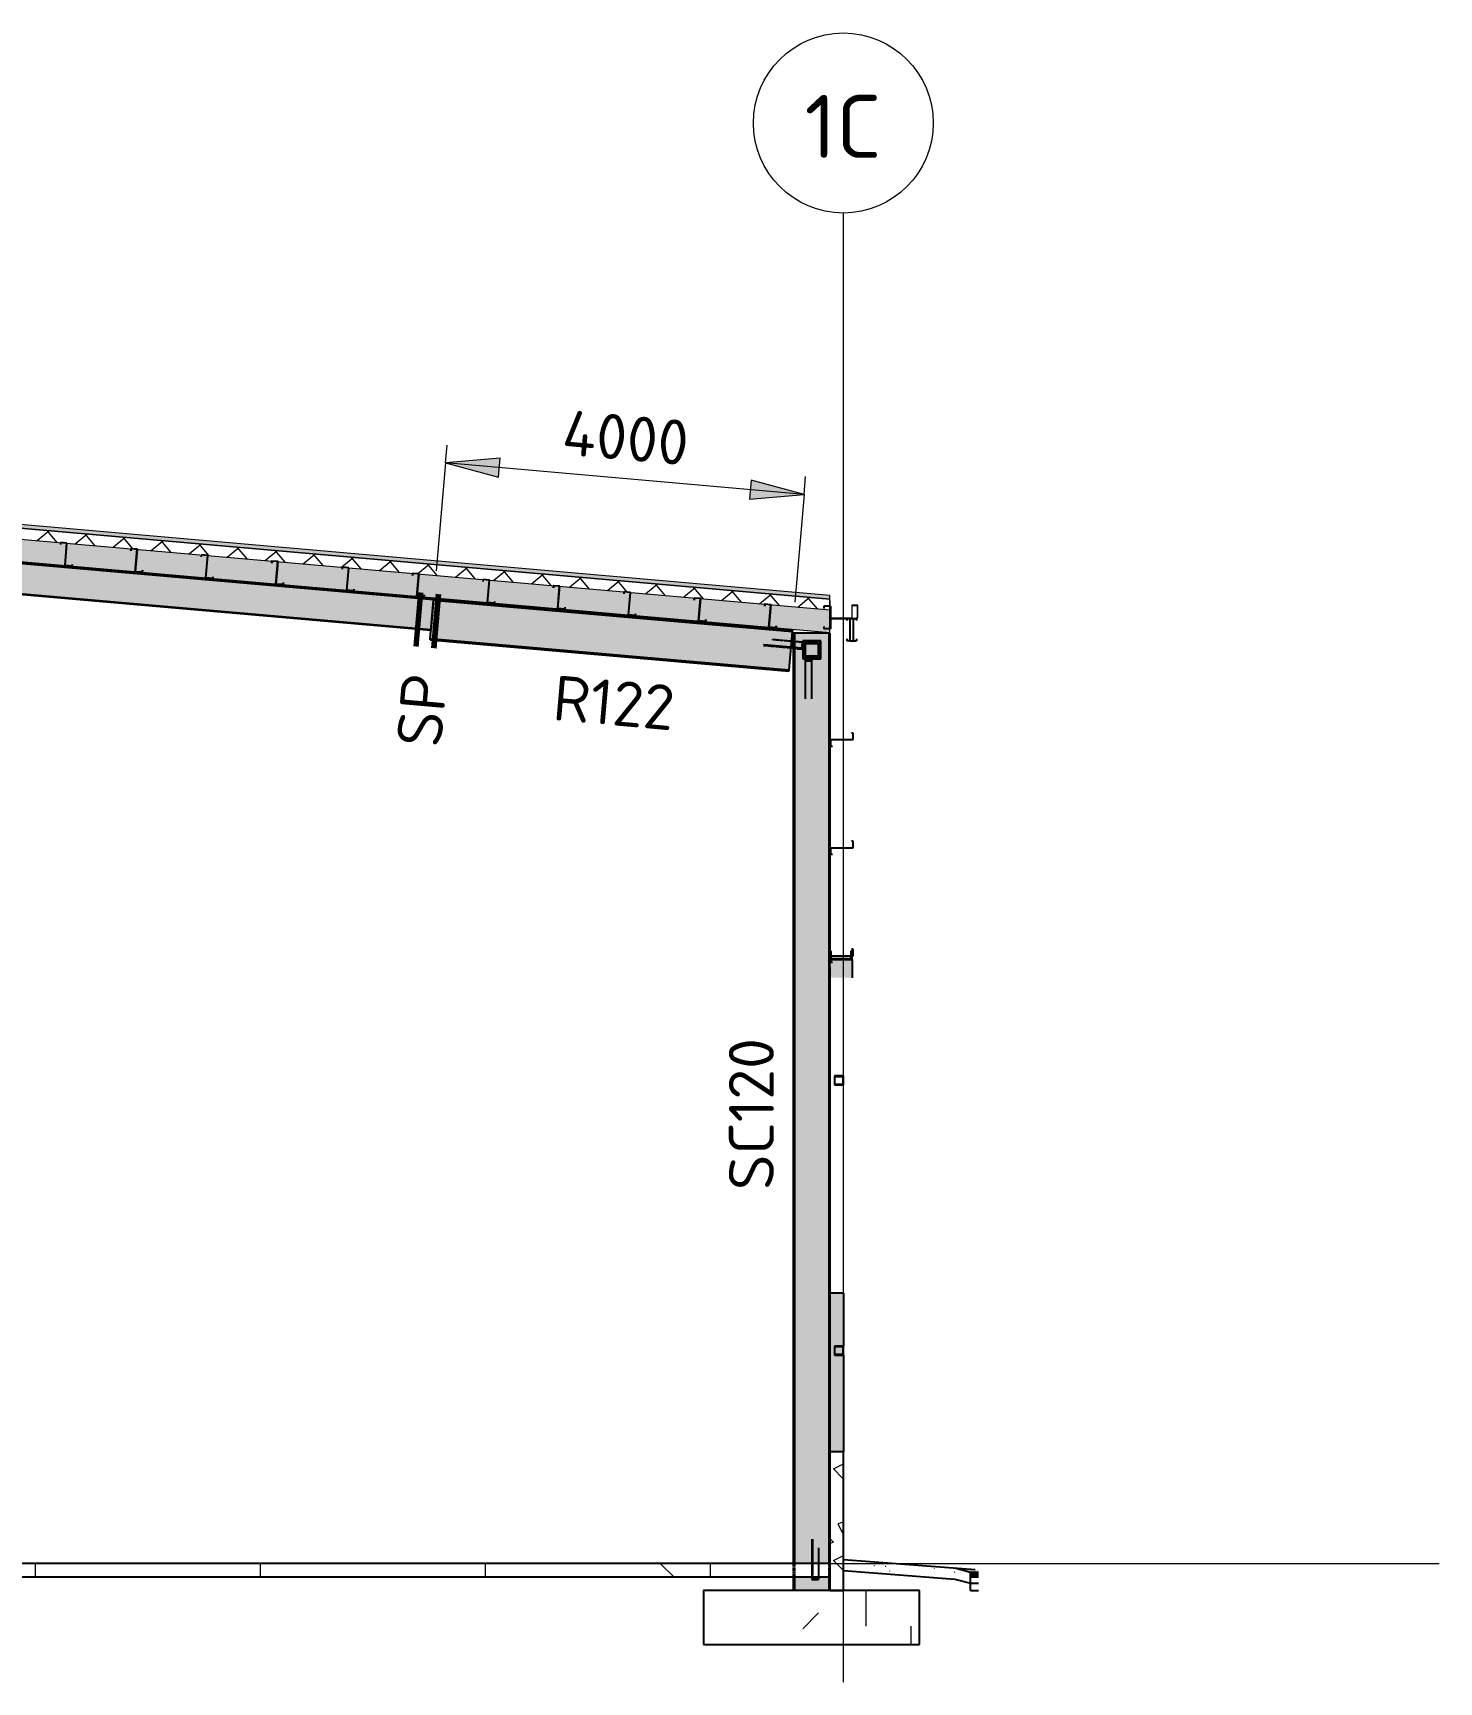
# Model space of a CAD drawing. Header units: millimetres. Extents: x 632 to 561478, y -3890 to 22200.
# Drawn here: x 487442 to 503070, y 3882 to 22200 of the extents above; entities that cross this region are included whole.
import ezdxf

# ---------------------------------------------------------------- set-up
doc = ezdxf.new("R2010")
doc.units = ezdxf.units.MM
for name, pattern in [('Dash', [7, 5, -2]), ('Hidden Double', [7, 5, -2]), ('Hidden Half', [3, 2, -1])]:
    doc.linetypes.add(name, pattern=pattern)
for name, color, linetype, lineweight in [('A-010-D_DIM', 211, 'Continuous', 13), ('A-010-D_DIM-200', 211, 'Continuous', 13), ('A-010-M_LINE', 90, 'Continuous', 13), ('A-200-H_WALL', 111, 'Continuous', 13), ('A-200-M_WALL_EXT', 113, 'Continuous', 13), ('A-200-M_WALL_PAT', 111, 'Continuous', 13), ('A-230-H-FLOOR', 190, 'Continuous', 13), ('A-230-M_FLOOR', 192, 'Continuous', 13), ('A-230-MH_FLOOR', 190, 'Hidden Double', 13), ('A-270-M_ROOF', 132, 'Continuous', 13), ('S-160-M_FOUND', 171, 'Continuous', 13), ('S-160-MH_FOUND', 171, 'Hidden Half', 13), ('S-280-A_COLUMN', 171, 'Continuous', 18), ('S-280-A_STRUCT_FRAME', 2, 'Continuous', 18), ('S-280-M_COLUMN', 52, 'Continuous', 13), ('S-280-M_STRUCT_FRAME', 12, 'Continuous', 13), ('S-280-MH_COLUMN', 52, 'Hidden Half', 13), ('Z-000-T_TEXT', 131, 'Continuous', 25), ('Z-030-M_GRID', 191, 'Continuous', 13), ('Z-033_T_GRIDREF', 31, 'Continuous', 13), ('Z-230-A_LEVEL', 51, 'Continuous', 13)]:
    doc.layers.add(name, color=color, linetype=linetype, lineweight=lineweight)
doc.styles.add('ISOCPEUR_1', font='isocpeur.ttf', dxfattribs={"height": 700})
doc.styles.add('ISOCPEUR_2', font='isocpeur.ttf', dxfattribs={"height": 500})
doc.dimstyles.new('2_5___Arrow___Transparent', dxfattribs={"dimscale": 304.8, "dimtxt": 497.990588, "dimasz": 1.968504, "dimexe": 0.656168, "dimexo": 1.049869, "dimgap": 0.164042, "dimtad": 1, "dimdec": 0, "dimzin": 0, "dimdsep": 46, "dimtxsty": 'ISOCPEUR_2', "dimsah": 1, "dimcen": 0.09, "dimadec": 0, "dimazin": 0, "dimtfac": 1, "dimtdec": 4, "dimtix": 1, "dimtmove": 0, "dimatfit": 3, "dimfxl": 1, "dimtvp": 1, "dimtolj": 1, "dimtzin": 0, "dimlwd": 18, "dimlwe": 18, "dimarcsym": 2})
pattern_1 = [(50, (482469.5, 0), (728.737, -63.756), [76.2, -838.2]), (355, (482469.5, 0), (-140.97, 764.228), [60.96, -670.56]), (100.451, (482530.2, -5.3), (587.77, 700.467), [64.76, -712.36]), (46.184, (482469.5, 203.2), (1084.316, -168.17), [114.3, -1257.3]), (96.636, (482559.9, 189.2), (949.61, 989.71), [97.14, -1068.54]), (351.184, (482469.5, 203.2), (949.62, 989.7), [91.44, -1005.84]), (21, (482571.1, 152.4), (606.458, -409.06), [76.2, -838.2]), (326, (482571.1, 152.4), (247.21, 736.753), [60.96, -670.56]), (71.451, (482621.64, 118.3), (853.668, 327.685), [64.76, -712.36]), (37.5, (482469.5, 0), (12.3547, 338.22), [6.706, -655.726, 6.706, -674.014, -673.1]), (37.5, (482469.5, 0), (12.3547, 338.22), [-1343.152, 6.706, -666.394]), (7.5, (482469.5, 0), (267.279, 400.722), [6.706, -381.406, 6.706, -640.486, -256.54]), (7.5, (482469.5, 0), (267.279, 400.722), [-1035.304, 6.706, -249.834]), (327.5, (482242.94, 0), (542.3633, -22.9153), [6.706, -247.294, 6.706, -785.774, -1051.56]), (327.5, (482242.94, 0), (542.3633, -22.9153), [-1046.48, 6.706, -1044.854]), (317.5, (482141.34, 0), (592.517, 101.707), [6.706, -323.494, 6.706, -519.582, -746.76]), (317.5, (482141.34, 0), (592.517, 101.707), [-856.488, 6.706, -740.054])]

# ---------------------------------------------------------------- blocks, each defined once
blk = doc.blocks.new('25021-APA-ZZ-ZZ-M3-AR-000001_V3_rvt-8-S6_501-SECTION C9')
at = {"layer": 'A-270-M_ROOF', "transparency": 33554432}
for color, points in [(9, [(4352532, 15911), (4352532, 15952), (4332682, 17688), (4312832, 15952), (4312832, 15911), (4332682, 17648), (4352075, 15951)]), (253, [(4352817, 15688), (4352842, 15703), (4352842, 15844), (4352777, 15844), (4352777, 15699), (4352537, 15699), (4352537, 15894), (4352532, 15894), (4352532, 15694), (4352782, 15694), (4352782, 15839), (4352837, 15839), (4352837, 15706), (4352814, 15692)])]:
    blk.add_hatch(color=color, dxfattribs=at).paths.add_polyline_path(points)
at = {"layer": 'A-270-M_ROOF', "lineweight": 5}
h = blk.add_hatch(dxfattribs=at)
h.set_pattern_fill('FP_22', angle=-135, style=0, pattern_type=2)
h.set_pattern_definition([(40, (4338702.65, -4e-06), (-192.8363, 229.8133), []), (130, (4338702.65, -4e-06), (-229.8133, -192.8363), [])])
h.paths.add_polyline_path([(4352532, 15791), (4352532, 15911), (4332682, 17648), (4312832, 15911), (4312832, 15791), (4332682, 17528), (4352075, 15831)])
at = {"layer": 'A-270-M_ROOF', "lineweight": 5, "transparency": 33554432}
blk.add_hatch(color=254, dxfattribs=at).paths.add_polyline_path([(4352532, 15540), (4352532, 15791), (4332682, 17528), (4312832, 15791), (4312832, 15540), (4332682, 17277), (4352427, 15549)])
at = {"layer": 'A-270-M_ROOF', "color": 53, "lineweight": 5}
for p, q in [((4352532, 15952), (4332682, 17688)), ((4352532, 15911), (4332682, 17648)), ((4332682, 17648), (4352532, 15911)), ((4332682, 17528), (4352532, 15791)), ((4332682, 17277), (4352532, 15540)), ((4352532, 15911), (4352532, 15952)), ((4352532, 15540), (4352532, 15911)), ((4352537, 15894), (4352532, 15894)), ((4352532, 15894), (4352532, 15694)), ((4352537, 15699), (4352537, 15894)), ((4352842, 15844), (4352777, 15844)), ((4352777, 15844), (4352777, 15699)), ((4352782, 15694), (4352782, 15839)), ((4352782, 15839), (4352837, 15839)), ((4352837, 15839), (4352837, 15706)), ((4352842, 15703), (4352842, 15844)), ((4352532, 15694), (4352782, 15694)), ((4352777, 15699), (4352537, 15699)), ((4352837, 15706), (4352814, 15692)), ((4352814, 15692), (4352817, 15688)), ((4352817, 15688), (4352842, 15703))]:
    blk.add_line(p, q, dxfattribs=at)
blk = doc.blocks.new('NRP_Framing-Steel-PFC - B308 - 250PFC-4134939-S6_501-SECTION C9')
at = {"layer": 'S-280-M_STRUCT_FRAME', "linetype": 'Dash', "lineweight": 25}
for points in [[(4352782, 11909), (4352782, 12000), (4352767, 12000), (4352767, 11917), (4352547, 11917), (4352547, 12000), (4352532, 12000), (4352532, 11909)], [(4352782, 11705), (4352782, 11909), (4352532, 11909), (4352532, 11705), (4352759, 11705)]]:
    blk.add_hatch(color=256, dxfattribs=at).paths.add_polyline_path(points)
at = {"layer": 'S-280-M_STRUCT_FRAME', "lineweight": 25}
for p, q in [((4352547, 12000), (4352532, 12000)), ((4352532, 12000), (4352532, 11909)), ((4352532, 11909), (4352782, 11909)), ((4352532, 11825), (4352532, 11909)), ((4352547, 11917), (4352547, 12000)), ((4352767, 11917), (4352547, 11917)), ((4352782, 12000), (4352767, 12000)), ((4352767, 12000), (4352767, 11917)), ((4352782, 11909), (4352782, 12000)), ((4352782, 11909), (4352782, 11705))]:
    blk.add_line(p, q, dxfattribs=at)
blk = doc.blocks.new('NRP_Framing-Steel-Purlin C - P946 - EC250-24-4133020-S6_501-SECTION C9')
at = {"layer": 'S-280-M_STRUCT_FRAME', "color": 1, "lineweight": 25}
for p, q in [((4352465, 15832), (4352465, 15808)), ((4352538, 15832), (4352465, 15832)), ((4352538, 15832), (4352538, 15582)), ((4352465, 15606), (4352465, 15582)), ((4352538, 15582), (4352465, 15582)), ((4352514, 15707), (4352513, 15707))]:
    blk.add_line(p, q, dxfattribs=at)
blk = doc.blocks.new('NRP_Framing-Steel-Purlin Z - P916 - EZ250-24-4046592-S6_501-SECTION C9')
at = {"layer": 'S-280-M_STRUCT_FRAME', "color": 1, "lineweight": 25}
for p, q in [((4341634, 16745), (4341633, 16723)), ((4341634, 16745), (4341633, 16723)), ((4341705, 16739), (4341634, 16745)), ((4341705, 16739), (4341634, 16745)), ((4341683, 16490), (4341705, 16739)), ((4341683, 16490), (4341705, 16739)), ((4341759, 16483), (4341683, 16490)), ((4341759, 16483), (4341683, 16490)), ((4341690, 16614), (4341690, 16614)), ((4341761, 16505), (4341759, 16483)), ((4341761, 16505), (4341759, 16483))]:
    blk.add_line(p, q, dxfattribs=at)
blk = doc.blocks.new('NRP_Framing-Steel-Purlin Z - P916 - EZ250-24-4046602-S6_501-SECTION C9')
at = {"layer": 'S-280-M_STRUCT_FRAME', "color": 1, "lineweight": 25}
for p, q in [((4341631, 16745), (4341629, 16723)), ((4341631, 16745), (4341629, 16723)), ((4341634, 16745), (4341631, 16745)), ((4341634, 16745), (4341631, 16745)), ((4341680, 16490), (4341702, 16739)), ((4341680, 16490), (4341702, 16739)), ((4341683, 16490), (4341680, 16490)), ((4341683, 16490), (4341680, 16490)), ((4341690, 16614), (4341690, 16614)), ((4341758, 16505), (4341756, 16483)), ((4341758, 16505), (4341756, 16483))]:
    blk.add_line(p, q, dxfattribs=at)
blk = doc.blocks.new('NRP_Framing-Steel-Purlin Z - P914 - EZ250-15-4048752-S6_501-SECTION C9')
at = {"layer": 'S-280-M_STRUCT_FRAME', "color": 150, "lineweight": 25}
for p, q in [((4342417, 16676), (4342415, 16656)), ((4342417, 16676), (4342415, 16656)), ((4342488, 16670), (4342417, 16676)), ((4342488, 16670), (4342417, 16676)), ((4342466, 16421), (4342488, 16670)), ((4342466, 16421), (4342488, 16670)), ((4342473, 16546), (4342472, 16546)), ((4342542, 16414), (4342466, 16421)), ((4342542, 16414), (4342466, 16421)), ((4342544, 16434), (4342542, 16414)), ((4342544, 16434), (4342542, 16414))]:
    blk.add_line(p, q, dxfattribs=at)
blk = doc.blocks.new('NRP_Framing-Steel-Purlin Z - G914 - EZ250-15-4101245-S6_501-SECTION C9')
at = {"layer": 'S-280-M_STRUCT_FRAME', "color": 150, "lineweight": 25}
for p, q in [((4352792, 13221), (4352772, 13221)), ((4352792, 13221), (4352772, 13221)), ((4352792, 13150), (4352792, 13221)), ((4352792, 13150), (4352792, 13221)), ((4352542, 13074), (4352542, 13150)), ((4352542, 13150), (4352792, 13150)), ((4352542, 13074), (4352542, 13150)), ((4352542, 13150), (4352792, 13150)), ((4352562, 13074), (4352542, 13074)), ((4352562, 13074), (4352542, 13074))]:
    blk.add_line(p, q, dxfattribs=at)
blk = doc.blocks.new('NRP_Framing-Steel-Purlin Z - G914 - EZ250-15-4134941-S6_501-SECTION C9')
at = {"layer": 'S-280-M_STRUCT_FRAME', "color": 150, "lineweight": 25}
for p, q in [((4352542, 14274), (4352542, 14350)), ((4352542, 14350), (4352792, 14350)), ((4352542, 14274), (4352542, 14350)), ((4352542, 14350), (4352792, 14350)), ((4352792, 14421), (4352772, 14421)), ((4352792, 14421), (4352772, 14421)), ((4352792, 14350), (4352792, 14421)), ((4352792, 14350), (4352792, 14421)), ((4352562, 14274), (4352542, 14274)), ((4352562, 14274), (4352542, 14274))]:
    blk.add_line(p, q, dxfattribs=at)
blk = doc.blocks.new('NRP_Framing-Steel-Purlin C - G946 - EC250-24-4099655-S6_501-SECTION C9')
at = {"layer": 'S-280-M_STRUCT_FRAME', "color": 1, "lineweight": 25}
for p, q in [((4352754, 15697), (4352720, 15697)), ((4352720, 15697), (4352720, 15673)), ((4352793, 15697), (4352793, 15447)), ((4352720, 15471), (4352720, 15447)), ((4352754, 15447), (4352720, 15447))]:
    blk.add_line(p, q, dxfattribs=at)
blk = doc.blocks.new('NRP_Framing-Steel-Purlin C - G946 - EC250-24-4099656-S6_501-SECTION C9')
at = {"layer": 'S-280-M_STRUCT_FRAME', "color": 1, "lineweight": 25}
for p, q in [((4352754, 15697), (4352827, 15697)), ((4352754, 15697), (4352754, 15447)), ((4352827, 15697), (4352827, 15673)), ((4352754, 15447), (4352827, 15447)), ((4352827, 15471), (4352827, 15447))]:
    blk.add_line(p, q, dxfattribs=at)
blk = doc.blocks.new('NRP_Foundation-Pad Footing Fibre _v2_ - PF2 -2400 x 2000 x 600d-3893007-S6_501-SECTION C9')
at = {"layer": 'S-160-M_FOUND'}
h = blk.add_hatch(dxfattribs=at)
h.set_pattern_fill('FP_23', color=256, style=0, pattern_type=2)
h.set_pattern_definition([(45, (4338702.7, 0), (-1414.214, 0), [750, -3000]), (45, (4339702.7, 1000), (-1414.214, 0), [750, -3000]), (45, (4340702.7, -300), (-1414.21, 0), [250, -2000]), (90, (4340702.65, 500), (-500, 500), [500, -2000]), (315, (4340702.7, 1000), (0, 2828.43), [500, -3000]), (0, (4339702.7, 1000), (2000, 2000), [300, -1000]), (0, (4337202.7, 2000), (2000, 2000), [300, -2000])])
h.paths.add_polyline_path([(4353529, 4300), (4353529, 4900), (4351129, 4900), (4351129, 4300)])
at = {"layer": 'S-160-M_FOUND', "lineweight": 25}
for p, q in [((4353529, 4900), (4351129, 4900)), ((4351129, 4900), (4351129, 4300)), ((4353529, 4300), (4353529, 4900)), ((4351129, 4300), (4353529, 4300))]:
    blk.add_line(p, q, dxfattribs=at)
blk = doc.blocks.new('NRP_Framing-Steel-EA - RB725 - 75x75x8EA-3932999-S6_501-SECTION C9')
at = {"layer": 'S-280-M_STRUCT_FRAME', "linetype": 'Dash', "lineweight": 25}
for points in [[(4352126, 15373), (4352126, 15440), (4352105, 15442), (4352099, 15375), (4352115, 15374)], [(4352126, 15365), (4352126, 15373), (4352099, 15375), (4352099, 15368), (4352115, 15366)]]:
    blk.add_hatch(color=256, dxfattribs=at).paths.add_polyline_path(points)
for p, q in [((4352099, 15368), (4351794, 15394)), ((4352099, 15375), (4351795, 15402)), ((4352105, 15442), (4351892, 15461)), ((4352225, 15432), (4352126, 15440)), ((4352225, 15432), (4352219, 15365)), ((4352224, 15357), (4352231, 15428)), ((4352231, 15431), (4352225, 15432)), ((4352231, 15429), (4352231, 15431)), ((4352171, 15369), (4352126, 15373)), ((4352170, 15361), (4352126, 15365)), ((4352171, 15369), (4352170, 15361)), ((4352170, 15361), (4352224, 15357)), ((4352219, 15365), (4352171, 15369))]:
    blk.add_line(p, q, dxfattribs=at)
at = {"layer": 'S-280-M_STRUCT_FRAME', "lineweight": 25}
for p, q in [((4352126, 15440), (4352105, 15442)), ((4352126, 15373), (4352099, 15375)), ((4352126, 15365), (4352099, 15368))]:
    blk.add_line(p, q, dxfattribs=at)
blk = doc.blocks.new('NRP_Framing-Steel-EA - WB725 - 75x75x8EA-3950942-S6_501-SECTION C9')
at = {"layer": 'S-280-M_STRUCT_FRAME', "linetype": 'Dash', "lineweight": 25}
for p, q in [((4352332, 5468), (4352332, 5072)), ((4352340, 5468), (4352340, 5072)), ((4352407, 5374), (4352407, 5024)), ((4352340, 5072), (4352332, 5072)), ((4352332, 5072), (4352332, 5019)), ((4352332, 5019), (4352407, 5019)), ((4352340, 5024), (4352340, 5072)), ((4352407, 5024), (4352340, 5024)), ((4352407, 5019), (4352407, 5024))]:
    blk.add_line(p, q, dxfattribs=at)
blk = doc.blocks.new('NRP_Framing-Steel-EA - WB725 - 75x75x8EA-3950943-S6_501-SECTION C9')
at = {"layer": 'S-280-M_STRUCT_FRAME', "linetype": 'Dash', "lineweight": 25}
for p, q in [((4352324, 15233), (4352257, 15233)), ((4352257, 15233), (4352257, 15227)), ((4352257, 15227), (4352332, 15227)), ((4352257, 15227), (4352257, 14804)), ((4352332, 15280), (4352324, 15280)), ((4352324, 15280), (4352324, 15233)), ((4352332, 15227), (4352332, 15280)), ((4352332, 14804), (4352332, 15227))]:
    blk.add_line(p, q, dxfattribs=at)
blk = doc.blocks.new('NRP_Framing-Steel-Purlin Z - G914 - EZ250-15-4101137-S6_501-SECTION C9')
at = {"layer": 'S-280-M_STRUCT_FRAME', "color": 150, "linetype": 'Dash', "lineweight": 25}
for p, q in [((4352542, 11879), (4352542, 11950)), ((4352542, 11950), (4352547, 11950)), ((4352767, 11950), (4352782, 11950))]:
    blk.add_line(p, q, dxfattribs=at)
at = {"layer": 'S-280-M_STRUCT_FRAME', "color": 150, "lineweight": 25}
for p, q in [((4352547, 11950), (4352767, 11950)), ((4352792, 12021), (4352772, 12021)), ((4352782, 11950), (4352792, 11950)), ((4352792, 11950), (4352792, 12021)), ((4352542, 11874), (4352542, 11878)), ((4352562, 11874), (4352542, 11874))]:
    blk.add_line(p, q, dxfattribs=at)
blk = doc.blocks.new('Grid - NRP_Grid-Head-320187-S6_501-SECTION C9')
at = {"layer": 'Z-033_T_GRIDREF'}
blk.add_circle((4352682, 21200), 1000, dxfattribs=at)
blk = doc.blocks.new('DIMBLOCK29-S6_501-SECTION C9')
at = {"layer": 'A-010-D_DIM-200', "lineweight": 18}
for points in [[(492028, 17424), (492617, 17266), (492635, 17477)], [(496013, 17075), (495424, 17233), (495406, 17022)]]:
    blk.add_hatch(color=256, dxfattribs=at).paths.add_polyline_path(points)
for p, q in [((492028, 17424), (492046, 17623)), ((492028, 17424), (491923, 16227)), ((492635, 17477), (492028, 17424)), ((496013, 17075), (492028, 17424)), ((492028, 17424), (492617, 17266)), ((492617, 17266), (492635, 17477)), ((495424, 17233), (495406, 17022)), ((496013, 17075), (495424, 17233)), ((496013, 17075), (496030, 17274)), ((495406, 17022), (496013, 17075)), ((496013, 17075), (495908, 15879))]:
    blk.add_line(p, q, dxfattribs=at)
at = {"layer": 'A-010-D_DIM-200', "color": 0, "lineweight": 18, "insert": (493352, 18014), "char_height": 500, "width": 1758.29, "attachment_point": 1, "rotation": 355, "line_spacing_factor": 1.149209, "style": 'ISOCPEUR_2'}
blk.add_mtext('4000', dxfattribs=at)
blk = doc.blocks.new('NRP_Splice _v3_ - NRP_Splice-3927024-S6_501-SECTION C9')
at = {"layer": 'Z-000-T_TEXT', "lineweight": 70}
for p, q in [((4347983, 15983), (4347931, 15385)), ((4347983, 15983), (4347931, 15385)), ((4348183, 15965), (4348130, 15368)), ((4348130, 15368), (4348183, 15965))]:
    blk.add_line(p, q, dxfattribs=at)

msp = doc.modelspace()

# ---------------------------------------------------------------- hatches: boundary and pattern name
at = {"layer": 'A-200-H_WALL', "lineweight": 5}
h = msp.add_hatch(color=256, dxfattribs=at)
h.paths.add_polyline_path([(496449.2, 6440), (496449.2, 7514), (496349.2, 7514), (496349.2, 7614), (496449.2, 7614), (496449.2, 8200), (496299.2, 8200), (496299.2, 6440)])
h.paths.add_polyline_path([(496444.2, 7519), (496444.2, 7609), (496354.2, 7609), (496354.2, 7519)])
at = {"layer": 'A-200-M_WALL_PAT'}
h = msp.add_hatch(dxfattribs=at)
h.set_pattern_fill('FP_24', color=250, angle=116.56505, style=0, pattern_type=2)
h.set_pattern_definition([(296.565, (482723.5, 152.4), (5e-05, 1016), [113.59, -2158.253]), (33.69, (482774.3, 50.8), (7e-05, 1016), [183.16, -3480.08]), (33.69, (483790.3, 50.8), (7e-05, 1016), [183.16, -3480.08]), (33.69, (484806.3, 50.8), (7e-05, 1016), [183.16, -3480.08]), (116.565, (482926.7, 152.4), (5e-05, 1016), [113.59, -2158.25]), (213.69, (482875.9, 254), (7e-05, 1016), [183.16, -3480.08]), (213.69, (483891.9, 254), (7e-05, 1016), [183.16, -3480.08]), (213.69, (484907.9, 254), (7e-05, 1016), [183.16, -3480.08]), (26.565, (483129.9, 152.4), (5e-05, 1016), [227.19, -2044.66]), (26.565, (484145.9, 152.4), (5e-05, 1016), [227.19, -2044.66]), (270, (483333.1, 254), (1016, 0.0009), [101.6, -914.4]), (225, (483333.1, 152.4), (-0.002, 1016), [143.684, -1293.16]), (135, (483231.5, 50.8), (-0.0009, 1016), [143.684, -1293.16]), (288.435, (482926.7, 457.2), (-0.002, 1016), [160.644, -3052.23]), (18.435, (482977.5, 304.8), (-0.002, 1016), [160.64, -3052.23]), (18.435, (483993.5, 304.8), (-0.002, 1016), [160.64, -3052.23]), (18.435, (485009.5, 304.8), (-0.002, 1016), [160.64, -3052.23]), (135, (483129.9, 355.6), (-0.0009, 1016), [143.684, -1293.16]), (180, (483028.3, 457.2), (0.0009, -1016), [101.6, -914.4]), (251.565, (482672.7, 711.2), (0.0004, 1015.9997), [160.644, -3052.23]), (315, (482621.9, 558.8), (-0.0009, 1016), [143.684, -1293.16]), (71.565, (482723.5, 457.2), (0.0004, 1015.9997), [160.644, -3052.23]), (135, (482774.3, 609.6), (-0.0009, 1016), [143.684, -1293.16]), (225, (483079.1, 711.2), (-0.002, 1016), [143.684, -1293.16]), (123.69, (482977.5, 609.6), (7e-05, 1016), [183.16, -3480.08]), (123.69, (483993.5, 609.6), (7e-05, 1016), [183.16, -3480.08]), (26.565, (482875.9, 762), (5e-05, 1016), [113.59, -2158.25]), (26.565, (483891.9, 762), (5e-05, 1016), [113.59, -2158.25]), (315, (482977.5, 812.8), (-0.0009, 1016), [143.684, -1293.16]), (213.69, (483434.7, 965.2), (7e-05, 1016), [183.16, -3480.08]), (213.69, (484450.7, 965.2), (7e-05, 1016), [183.16, -3480.08]), (213.69, (485466.7, 965.2), (7e-05, 1016), [183.16, -3480.08]), (296.565, (483282.3, 863.6), (5e-05, 1016), [113.59, -2158.25]), (45, (483333.1, 762), (-0.0009, 1016), [143.684, -1293.16]), (90, (483434.7, 863.6), (-1016, -0.0009), [101.6, -914.4]), (213.69, (482977.5, 1016), (7e-05, 1016), [183.16, -3480.08]), (213.69, (483993.5, 1016), (7e-05, 1016), [183.16, -3480.08]), (213.69, (485009.5, 1016), (7e-05, 1016), [183.16, -3480.08]), (315, (482825.1, 914.4), (-0.0009, 1016), [71.84, -1365]), (26.565, (482875.9, 863.6), (5e-05, 1016), [113.59, -2158.25]), (26.565, (483891.9, 863.6), (5e-05, 1016), [113.59, -2158.25]), (90, (482977.5, 914.4), (-1016, -0.0009), [101.6, -914.4]), (333.435, (482571.1, 965.2), (-0.002, 1016), [113.59, -2158.25]), (333.435, (483587.1, 965.2), (-0.002, 1016), [113.59, -2158.25]), (243.435, (482672.7, 914.4), (-0.002, 1016), [113.59, -2158.25]), (161.565, (482621.9, 812.8), (0.0004, 1016), [160.64, -3052.23]), (161.565, (483637.9, 812.8), (0.0004, 1016), [160.64, -3052.23]), (161.565, (484653.9, 812.8), (0.0004, 1016), [160.64, -3052.23]), (45, (482469.5, 863.6), (-0.0009, 1016), [143.684, -1293.16]), (26.565, (482520.3, -5e-05), (5e-05, 1016), [113.59, -2158.25]), (26.565, (483536.3, -0.0001), (5e-05, 1016), [113.59, -2158.25]), (116.565, (482621.9, 50.8), (5e-05, 1016), [113.59, -2158.253]), (206.565, (482571.1, 152.4), (5e-05, 1016), [113.59, -2158.25]), (206.565, (483587.1, 152.4), (5e-05, 1016), [113.59, -2158.25]), (296.565, (482469.5, 101.6), (5e-05, 1016), [113.59, -2158.253]), (14.036, (483231.5, 457.2), (0.003, 1016), [209.45, -3979.62]), (14.036, (484247.5, 457.2), (0.003, 1016), [209.45, -3979.62]), (14.036, (485263.5, 457.2), (0.003, 1016), [209.45, -3979.62]), (14.036, (486279.5, 457.2), (0.003, 1016), [209.45, -3979.62]), (135, (483434.7, 508), (-0.0009, 1016), [143.684, -1293.16]), (198.435, (483333.1, 609.6), (-0.002, 1016), [160.64, -3052.23]), (198.435, (484349.1, 609.6), (-0.002, 1016), [160.64, -3052.23]), (198.435, (485365.1, 609.6), (-0.002, 1016), [160.64, -3052.23]), (296.565, (483180.7, 558.8), (5e-05, 1016), [113.59, -2158.25]), (333.435, (482520.3, 304.8), (-0.002, 1016), [113.59, -2158.25]), (333.435, (483536.3, 304.8), (-0.002, 1016), [113.59, -2158.25]), (45, (482621.9, 254), (-0.0009, 1016), [71.84, -1365]), (116.565, (482672.7, 304.8), (5e-05, 1016), [113.59, -2158.253]), (225, (482621.9, 406.4), (-0.002, 1016), [143.684, -1293.16])])
h.paths.add_polyline_path([(496449.2, 6440), (496299.2, 6440), (496299.2, 4900), (496449.2, 4900)])
at = {"layer": 'A-230-H-FLOOR'}
h = msp.add_hatch(dxfattribs=at)
h.set_pattern_fill('FP_23', color=256, style=0, pattern_type=2)
h.set_pattern_definition([(45, (482469.5, 0), (-1414.214, 0), [750, -3000]), (45, (483469.5, 1000), (-1414.214, 0), [750, -3000]), (45, (484469.5, -300), (-1414.214, 0), [250, -2000]), (90, (484469.5, 500), (-500, 500), [500, -2000]), (315, (484469.5, 1000), (0, 2828.43), [500, -3000]), (0, (483469.5, 1000), (2000, 2000), [300, -1000]), (0, (480969.5, 2000), (2000, 2000), [300, -2000])])
h.paths.add_polyline_path([(496299.2, 5050), (496299.2, 5200), (456599.2, 5200), (456599.2, 5050), (492325.9, 5050)])
h = msp.add_hatch(dxfattribs=at)
h.set_pattern_fill('FP_25', color=256, style=0, pattern_type=2)
h.set_pattern_definition(pattern_1)
h.paths.add_polyline_path([(497863.3, 4980), (497863.3, 5100), (497688.2, 5145.2), (496449.2, 5240), (496449.2, 5120), (497688.2, 5025.2)])
at = {"layer": 'A-230-H-FLOOR', "lineweight": 5}
for points in [[(497863.3, 5100), (497951.4, 5100), (497951.4, 5118.1), (497913.4, 5127.9), (497688.3, 5145.1)], [(497951.4, 5047.8), (497951.4, 5050), (497863.3, 5050), (497863.3, 5050)]]:
    msp.add_hatch(color=256, dxfattribs=at).paths.add_polyline_path(points)
at = {"layer": 'A-230-H-FLOOR'}
h = msp.add_hatch(dxfattribs=at)
h.set_pattern_fill('FP_25', color=256, style=0, pattern_type=2)
h.set_pattern_definition(pattern_1)
h.paths.add_polyline_path([(497951.4, 4897.8), (497951.4, 5047.8), (497863.3, 5050), (497863.3, 4900)])
at = {"layer": 'A-230-M_FLOOR', "lineweight": 5}
msp.add_hatch(color=256, dxfattribs=at).paths.add_polyline_path([(497951.4, 5050), (497951.4, 5100), (497863.3, 5100), (497863.3, 5050)])
at = {"layer": 'S-280-M_COLUMN', "lineweight": 5}
h = msp.add_hatch(color=256, dxfattribs=at)
h.paths.add_polyline_path([(495905.6, 4900), (495905.6, 5050), (495892.8, 5050), (495892.8, 4900)])
h.paths.add_polyline_path([(495892.8, 5200), (495905.6, 5200), (495905.6, 15532.3), (495892.8, 15532.3), (495892.8, 6899.5)])
h = msp.add_hatch(color=256, dxfattribs=at)
h.paths.add_polyline_path([(495905.6, 4900), (495917, 4900), (495916.9, 5050), (495905.6, 5050)])
h.paths.add_polyline_path([(495911.1, 5200), (495917, 5200), (495917, 15532.3), (495905.6, 15532.3), (495907.1, 5200)])
h = msp.add_hatch(color=256, dxfattribs=at)
h.paths.add_polyline_path([(496275, 4900), (496275, 5050), (495917, 5050), (495917, 4900)])
h.paths.add_polyline_path([(495917, 5200), (496275, 5200), (496275, 15532.3), (495917, 15532.3), (495917, 6899.5)])
h.paths.add_polyline_path([(496172.5, 15273), (496022.5, 15273), (496022.5, 15423), (496172.5, 15423), (496172.5, 15278)])
h.paths.add_polyline_path([(496167.5, 15278), (496167.5, 15418), (496027.5, 15418), (496027.5, 15278)])
h = msp.add_hatch(color=256, dxfattribs=at)
h.paths.add_polyline_path([(496286.4, 4900), (496284.8, 5050), (496275, 5050), (496275, 4900), (496284.8, 4900)])
h.paths.add_polyline_path([(496275, 5200), (496286.4, 5200), (496284.8, 15532.3), (496275, 15532.3), (496275, 6899.5)])
h = msp.add_hatch(color=256, dxfattribs=at)
h.paths.add_polyline_path([(496286.4, 4900), (496299.2, 4900), (496299.2, 5050), (496286.4, 5050)])
h.paths.add_polyline_path([(496299.2, 5200), (496299.2, 15532.3), (496286.4, 15532.3), (496286.4, 5200)])
at = {"layer": 'S-280-M_STRUCT_FRAME', "lineweight": 5}
h = msp.add_hatch(color=256, dxfattribs=at)
h.paths.add_polyline_path([(491866, 15574.6), (491895, 15905.9), (480434.8, 16908.6), (480405.8, 16577.2), (491857.6, 15575.3)])
h.paths.add_polyline_path([(486296.5, 16129.4), (486260.5, 16132.6), (486197.5, 16132.6), (486197.5, 16205.3), (486163.9, 16208.3), (486164.6, 16216.2), (486197.5, 16213.4), (486197.5, 16282.6), (486347.5, 16282.6), (486347.5, 16132.6), (486296.8, 16132.6)])
h.paths.add_polyline_path([(486206.7, 16137.6), (486212.5, 16204), (486202.5, 16204), (486202.5, 16137.6), (486206.7, 16137.6)])
h.paths.add_polyline_path([(486297.2, 16137.6), (486342.5, 16137.6), (486342.5, 16277.6), (486202.5, 16277.6), (486202.5, 16212.9), (486303.1, 16204.1)])
for points in [[(491895, 15905.9), (491895, 15915.7), (480435.6, 16918.2), (480435, 16908.5), (491895, 15905.9)], [(491865.2, 15564.9), (491866, 15574.6), (480405.8, 16577.2), (480405, 16567.6), (486700.5, 16016.8)], [(495844.4, 15125.5), (495881.7, 15552.3), (491895, 15901.1), (491857.6, 15474.3), (495138.6, 15187.3)], [(495881.7, 15552.3), (495883, 15566.8), (491896.2, 15915.6), (491895, 15901.1), (495841.8, 15555.8)], [(495843.1, 15111.1), (495844.4, 15125.5), (491857.6, 15474.3), (491856.4, 15459.9), (495138.6, 15172.7)]]:
    msp.add_hatch(color=256, dxfattribs=at).paths.add_polyline_path(points)
h = msp.add_hatch(color=256, dxfattribs=at)
h.paths.add_polyline_path([(496172.5, 15273), (496172.5, 15423), (496022.5, 15423), (496022.5, 15273)])
h.paths.add_polyline_path([(496027.5, 15278), (496027.5, 15418), (496167.5, 15418), (496167.5, 15278)])
h = msp.add_hatch(color=256, dxfattribs=at)
h.paths.add_polyline_path([(496449.2, 10514), (496449.2, 10614), (496349.2, 10614), (496349.2, 10514)])
h.paths.add_polyline_path([(496444.2, 10519), (496354.2, 10519), (496354.2, 10609), (496444.2, 10609), (496444.2, 10599.7)])
h = msp.add_hatch(color=256, dxfattribs=at)
h.paths.add_polyline_path([(496449.2, 7514), (496449.2, 7614), (496349.2, 7614), (496349.2, 7514)])
h.paths.add_polyline_path([(496444.2, 7519), (496354.2, 7519), (496354.2, 7609), (496444.2, 7609)])

# ---------------------------------------------------------------- linework, layer by layer
at = {"layer": 'A-010-M_LINE', "lineweight": 25}
for p, q in [((491894.7, 15898.6), (491895.6, 15908.5)), ((495879.5, 15549.9), (495880.3, 15559.9))]:
    msp.add_line(p, q, dxfattribs=at)
at = {"layer": 'A-200-M_WALL_EXT', "lineweight": 25}
for p, q in [((496449.2, 8200), (496299.2, 8200)), ((496449.2, 8200), (496449.2, 7614)), ((496449.2, 7514), (496449.2, 6440)), ((496299.2, 6440), (496299.2, 4900)), ((496449.2, 6440), (496299.2, 6440)), ((496449.2, 4900), (496449.2, 6440)), ((496299.2, 4900), (496449.2, 4900))]:
    msp.add_line(p, q, dxfattribs=at)
at = {"layer": 'A-230-M_FLOOR', "lineweight": 25}
for p, q in [((496299.2, 5200), (456599.2, 5200)), ((496299.2, 5050), (496299.2, 5200)), ((497913.5, 5127.9), (496449.2, 5240)), ((497863.3, 5100), (497688.2, 5145.2)), ((456599.2, 5050), (496299.2, 5050)), ((496449.2, 5120), (497688.2, 5025.2)), ((497688.2, 5025.2), (497863.3, 4980)), ((497863.3, 4900), (497863.3, 5100)), ((497951.4, 5100), (497863.3, 5100)), ((497951.4, 5047.8), (497863.3, 5050)), ((497863.3, 5050), (497951.4, 5050)), ((497863.3, 4900), (497951.4, 4897.8))]:
    msp.add_line(p, q, dxfattribs=at)
at = {"layer": 'A-230-MH_FLOOR', "lineweight": 25}
msp.add_line((497863.3, 4980), (497951.4, 4980), dxfattribs=at)
at = {"layer": 'S-280-M_COLUMN', "lineweight": 25}
for p, q in [((495892.8, 15532.3), (495892.8, 5200)), ((495905.6, 15532.3), (495892.8, 15532.3)), ((495905.6, 15532.3), (495905.6, 5200)), ((495917, 15532.3), (495905.6, 15532.3)), ((496275, 15532.3), (495917, 15532.3)), ((496286.4, 15532.3), (496275, 15532.3)), ((496286.4, 15532.3), (496286.4, 5200)), ((496299.2, 15532.3), (496286.4, 15532.3)), ((496299.2, 15532.3), (496299.2, 12000.4)), ((496299.2, 11824.9), (496299.2, 6440)), ((495892.8, 5050), (495892.8, 4900)), ((495905.6, 5050), (495905.6, 4900)), ((496286.4, 5050), (496286.4, 4900))]:
    msp.add_line(p, q, dxfattribs=at)
at = {"layer": 'S-280-M_STRUCT_FRAME', "lineweight": 25}
for p, q in [((480434.8, 16908.6), (491895, 15905.9)), ((480435.6, 16918.2), (491895.9, 15915.6)), ((480405, 16567.6), (491865.2, 15564.9)), ((480405.8, 16577.2), (491866, 15574.6)), ((491857.6, 15474.3), (491895, 15901.1)), ((491895, 15905.9), (491866, 15574.6)), ((491895.9, 15915.6), (491895, 15905.9)), ((491895, 15901.1), (491896.2, 15915.6)), ((491895, 15901.1), (495881.7, 15552.3)), ((491896.2, 15915.6), (495883, 15566.8)), ((491866, 15574.6), (491865.2, 15564.9)), ((491856.4, 15459.9), (491857.6, 15474.3)), ((491856.4, 15459.9), (495843.1, 15111.1)), ((491857.6, 15474.3), (495844.4, 15125.5)), ((495881.7, 15552.3), (495844.4, 15125.5)), ((495883, 15566.8), (495881.7, 15552.3)), ((496172.5, 15423), (496022.5, 15423)), ((496022.5, 15423), (496022.5, 15273)), ((496027.5, 15418), (496167.5, 15418)), ((496027.5, 15278), (496027.5, 15418)), ((496167.5, 15418), (496167.5, 15278)), ((496172.5, 15273), (496172.5, 15423)), ((496022.5, 15273), (496172.5, 15273)), ((496167.5, 15278), (496027.5, 15278)), ((495844.4, 15125.5), (495843.1, 15111.1)), ((496449.2, 10614), (496349.2, 10614)), ((496349.2, 10614), (496349.2, 10514)), ((496349.2, 10514), (496449.2, 10514)), ((496354.2, 10609), (496444.2, 10609)), ((496354.2, 10519), (496354.2, 10609)), ((496444.2, 10519), (496354.2, 10519)), ((496444.2, 10609), (496444.2, 10519)), ((496449.2, 10514), (496449.2, 10614)), ((496449.2, 7614), (496349.2, 7614)), ((496349.2, 7614), (496349.2, 7514)), ((496349.2, 7514), (496449.2, 7514)), ((496354.2, 7609), (496444.2, 7609)), ((496354.2, 7519), (496354.2, 7609)), ((496444.2, 7519), (496354.2, 7519)), ((496444.2, 7609), (496444.2, 7519)), ((496449.2, 7514), (496449.2, 7614))]:
    msp.add_line(p, q, dxfattribs=at)
at = {"layer": 'S-280-M_STRUCT_FRAME', "linetype": 'Dash', "lineweight": 25}
for p, q in [((496197.5, 15448), (495997.5, 15448)), ((495997.5, 15448), (495997.5, 15248)), ((496191.5, 15442), (496003.5, 15442)), ((496003.5, 15442), (496003.5, 15254)), ((496191.5, 15254), (496191.5, 15442)), ((496197.5, 15248), (496197.5, 15448)), ((495997.5, 15248), (496197.5, 15248)), ((496003.5, 15254), (496191.5, 15254))]:
    msp.add_line(p, q, dxfattribs=at)
at = {"layer": 'S-280-MH_COLUMN', "lineweight": 25}
for p, q in [((495892.8, 5200), (495892.8, 5050)), ((495905.6, 5200), (495905.6, 5050)), ((496286.4, 5200), (496286.4, 5050))]:
    msp.add_line(p, q, dxfattribs=at)
at = {"layer": 'Z-030-M_GRID'}
msp.add_line((496449.2, 3882), (496449.2, 20200), dxfattribs=at)
at = {"layer": 'Z-230-A_LEVEL'}
msp.add_line((447830.3, 5200), (503069.7, 5200), dxfattribs=at)

# ---------------------------------------------------------------- block references
at = {"color": 10, "lineweight": 5}
msp.add_blockref('25021-APA-ZZ-ZZ-M3-AR-000001_V3_rvt-8-S6_501-SECTION C9', (-3856233.1, 0), dxfattribs=at)
at = {"layer": 'S-160-MH_FOUND', "lineweight": 25}
msp.add_blockref('NRP_Foundation-Pad Footing Fibre _v2_ - PF2 -2400 x 2000 x 600d-3893007-S6_501-SECTION C9', (-3856233.1, 0), dxfattribs=at)
at = {"layer": 'S-280-M_STRUCT_FRAME', "color": 150, "lineweight": 25}
for name, p in [('NRP_Framing-Steel-Purlin Z - P914 - EZ250-15-4048752-S6_501-SECTION C9', (-3854667.7, -137)), ('NRP_Framing-Steel-Purlin Z - P914 - EZ250-15-4048752-S6_501-SECTION C9', (-3853102.3, -273.9)), ('NRP_Framing-Steel-Purlin Z - P914 - EZ250-15-4048752-S6_501-SECTION C9', (-3851536.8, -410.9)), ('NRP_Framing-Steel-Purlin Z - P914 - EZ250-15-4048752-S6_501-SECTION C9', (-3849971.4, -547.8)), ('NRP_Framing-Steel-Purlin Z - P914 - EZ250-15-4048752-S6_501-SECTION C9', (-3848405.9, -684.8)), ('NRP_Framing-Steel-Purlin Z - G914 - EZ250-15-4134941-S6_501-SECTION C9', (-3856233.1, 0)), ('NRP_Framing-Steel-Purlin Z - G914 - EZ250-15-4101245-S6_501-SECTION C9', (-3856233.1, 0))]:
    msp.add_blockref(name, p, dxfattribs=at)
at = {"layer": 'S-280-M_STRUCT_FRAME', "color": 1, "lineweight": 25}
for name, p in [('NRP_Framing-Steel-Purlin Z - P916 - EZ250-24-4046602-S6_501-SECTION C9', (-3853102.3, -273.9)), ('NRP_Framing-Steel-Purlin Z - P916 - EZ250-24-4046592-S6_501-SECTION C9', (-3853102.3, -273.9)), ('NRP_Framing-Steel-Purlin Z - P916 - EZ250-24-4046602-S6_501-SECTION C9', (-3851536.8, -410.9)), ('NRP_Framing-Steel-Purlin Z - P916 - EZ250-24-4046592-S6_501-SECTION C9', (-3851536.8, -410.9)), ('NRP_Framing-Steel-Purlin Z - P916 - EZ250-24-4046602-S6_501-SECTION C9', (-3849971.4, -547.8)), ('NRP_Framing-Steel-Purlin Z - P916 - EZ250-24-4046592-S6_501-SECTION C9', (-3849971.4, -547.8)), ('NRP_Framing-Steel-Purlin Z - P916 - EZ250-24-4046602-S6_501-SECTION C9', (-3848405.9, -684.8)), ('NRP_Framing-Steel-Purlin Z - P916 - EZ250-24-4046592-S6_501-SECTION C9', (-3848405.9, -684.8)), ('NRP_Framing-Steel-Purlin Z - P916 - EZ250-24-4046602-S6_501-SECTION C9', (-3846840.5, -821.8)), ('NRP_Framing-Steel-Purlin Z - P916 - EZ250-24-4046592-S6_501-SECTION C9', (-3846840.5, -821.8)), ('NRP_Framing-Steel-Purlin Z - P916 - EZ250-24-4046602-S6_501-SECTION C9', (-3846057.7, -890.2)), ('NRP_Framing-Steel-Purlin Z - P916 - EZ250-24-4046592-S6_501-SECTION C9', (-3846057.7, -890.2)), ('NRP_Framing-Steel-Purlin C - P946 - EC250-24-4133020-S6_501-SECTION C9', (-3856233.1, 0)), ('NRP_Framing-Steel-Purlin C - G946 - EC250-24-4099655-S6_501-SECTION C9', (-3856233.1, 0)), ('NRP_Framing-Steel-Purlin C - G946 - EC250-24-4099656-S6_501-SECTION C9', (-3856233.1, 0))]:
    msp.add_blockref(name, p, dxfattribs=at)
at = {"layer": 'S-280-M_STRUCT_FRAME', "linetype": 'Dash', "lineweight": 25}
for name in ['NRP_Framing-Steel-EA - RB725 - 75x75x8EA-3932999-S6_501-SECTION C9', 'NRP_Framing-Steel-EA - WB725 - 75x75x8EA-3950943-S6_501-SECTION C9', 'NRP_Framing-Steel-EA - WB725 - 75x75x8EA-3950942-S6_501-SECTION C9']:
    msp.add_blockref(name, (-3856233.1, 0), dxfattribs=at)
at = {"layer": 'S-280-M_STRUCT_FRAME', "lineweight": 25}
msp.add_blockref('NRP_Framing-Steel-PFC - B308 - 250PFC-4134939-S6_501-SECTION C9', (-3856233.1, 0), dxfattribs=at)
at = {"layer": 'S-280-M_STRUCT_FRAME', "color": 150, "linetype": 'Dash', "lineweight": 25}
msp.add_blockref('NRP_Framing-Steel-Purlin Z - G914 - EZ250-15-4101137-S6_501-SECTION C9', (-3856233.1, 0), dxfattribs=at)
at = {"layer": 'Z-000-T_TEXT', "lineweight": 70}
msp.add_blockref('NRP_Splice _v3_ - NRP_Splice-3927024-S6_501-SECTION C9', (-3856233.1, 0), dxfattribs=at)
at = {"layer": 'Z-033_T_GRIDREF'}
msp.add_blockref('Grid - NRP_Grid-Head-320187-S6_501-SECTION C9', (-3856233.1, 0), dxfattribs=at)

# ---------------------------------------------------------------- texts
at = {"layer": 'S-280-A_COLUMN', "lineweight": 13, "insert": (495176.4, 9346.3), "char_height": 500, "width": 2084.387, "attachment_point": 1, "rotation": 90, "style": 'ISOCPEUR_2'}
msp.add_mtext('SC120', dxfattribs=at)
at = {"layer": 'S-280-A_STRUCT_FRAME', "lineweight": 13, "insert": (493250.5, 15067.6), "char_height": 500, "width": 1651.476, "attachment_point": 1, "rotation": 355, "style": 'ISOCPEUR_2'}
msp.add_mtext('R122', dxfattribs=at)
at = {"layer": 'Z-000-T_TEXT', "insert": (491480.8, 14298.8), "char_height": 500, "width": 962.025, "attachment_point": 1, "rotation": 85, "style": 'ISOCPEUR_2'}
msp.add_mtext('SP', dxfattribs=at)

# ---------------------------------------------------------------- dimensions: what is measured, and where the dimension line sits
at = {"layer": 'A-010-D_DIM', "lineweight": 18}
dim = msp.add_linear_dim(base=(492028.1, 17423.6), p1=(495880.3, 15559.9), p2=(491895.6, 15908.5), angle=355, dimstyle='2_5___Arrow___Transparent', override={"dimpost": '<>', "dimfxl": 4000}, dxfattribs=at)
dim.commit()
dim.dimension.update_dxf_attribs({"geometry": 'DIMBLOCK29-S6_501-SECTION C9', "text_midpoint": (494046.7, 17548.1)})

# ---------------------------------------------------------------- next in the draw order: texts
at = {"layer": 'Z-033_T_GRIDREF', "insert": (496018.9, 21512.1), "char_height": 700, "width": 1026.16, "attachment_point": 1, "style": 'ISOCPEUR_1', "bg_fill": 3, "box_fill_scale": 1.25, "bg_fill_color": 256, "bg_fill_true_color": 13158600, "bg_fill_transparency": 0}
msp.add_mtext('1C', dxfattribs=at)

doc.saveas('drawing.dxf')
